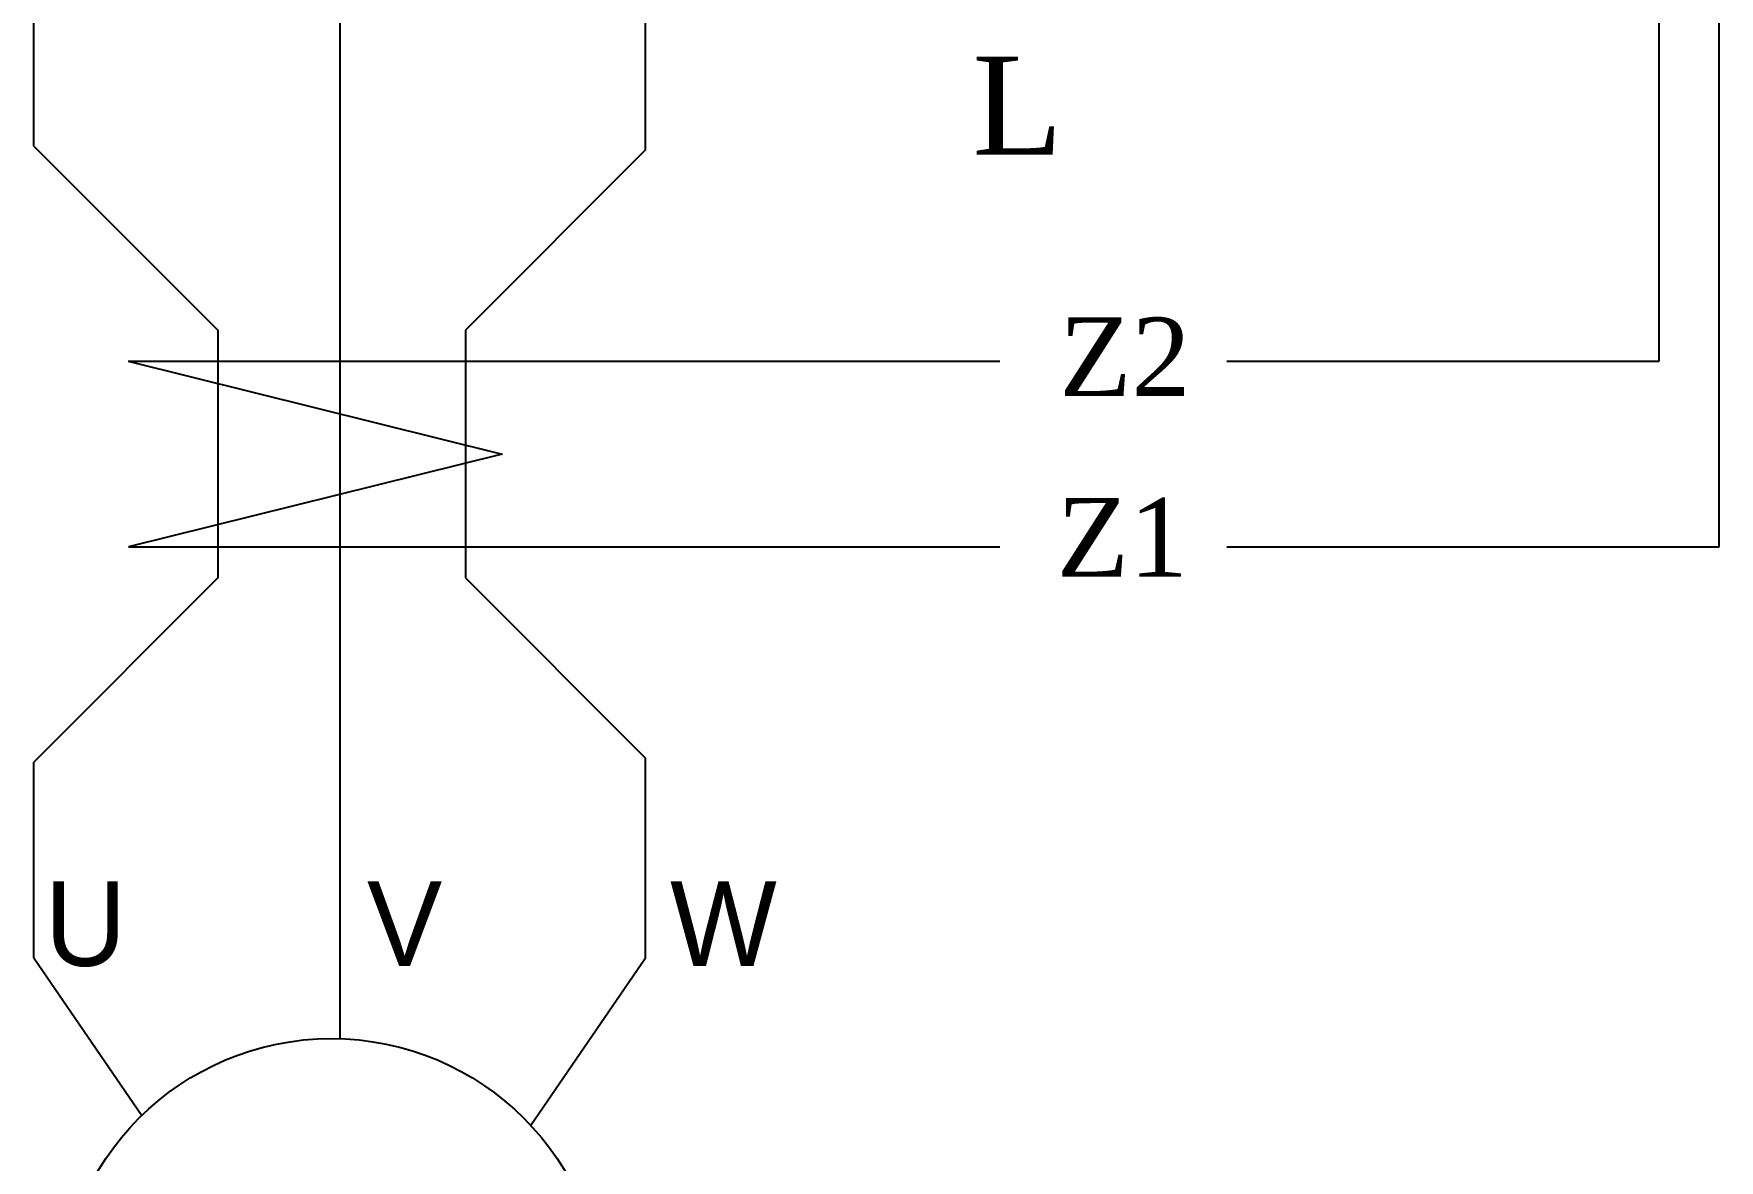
# Model space of a CAD drawing. Header units: millimetres. Extents: x 19 to 859, y 22 to 702.
# Drawn here: x 642.32 to 684.34, y 393.46 to 421.53 of the extents above; entities that cross this region are included whole.
import ezdxf

# ---------------------------------------------------------------- set-up
doc = ezdxf.new("R2010")
doc.units = ezdxf.units.MM
doc.layers.add('4', color=133, linetype='Continuous')
doc.layers.add('ASHADE', color=7, linetype='Continuous')
doc.styles.add('ghs', font='NGULIM.TTF')
doc.styles.add('HCM', font='batang.ttc')

msp = doc.modelspace()

# ---------------------------------------------------------------- linework, layer by layer
at = {"layer": '4', "color": 0, "linetype": 'ByBlock', "lineweight": 25}
for p, q in [((642.322, 418.731), (646.91, 414.148)), ((657.578, 418.636), (653.09, 414.148)), ((646.91, 414.148), (646.91, 407.97)), ((653.09, 414.148), (653.09, 407.97)), ((644.68, 413.376), (654.004, 411.056)), ((654.004, 411.056), (644.686, 408.742)), ((646.91, 407.97), (642.322, 403.382)), ((653.09, 407.97), (657.578, 403.478))]:
    msp.add_line(p, q, dxfattribs=at)
at = {"layer": 'ASHADE', "color": 0, "linetype": 'ByBlock', "lineweight": 25}
for p, q in [((642.322, 418.731), (642.322, 466.86)), ((657.578, 418.636), (657.578, 466.859)), ((644.68, 413.376), (666.409, 413.376)), ((644.686, 408.742), (666.409, 408.742)), ((657.578, 398.495), (657.578, 403.478)), ((642.322, 398.505), (642.322, 403.382))]:
    msp.add_line(p, q, dxfattribs=at)
at = {"layer": 'ASHADE', "color": 0, "linetype": 'ByBlock', "lineweight": 25, "ltscale": 2}
for p, q in [((649.953, 466.849), (649.953, 396.486)), ((642.322, 398.505), (645.018, 394.572)), ((657.578, 398.495), (654.717, 394.322))]:
    msp.add_line(p, q, dxfattribs=at)
at = {"layer": 'ASHADE', "color": 5}
for p, q in [((682.845, 413.376), (682.845, 434.148)), ((684.345, 408.742), (684.345, 434.148)), ((672.065, 413.376), (682.845, 413.376)), ((672.071, 408.742), (684.345, 408.742))]:
    msp.add_line(p, q, dxfattribs=at)
at = {"layer": 'ASHADE', "color": 0, "linetype": 'ByBlock', "lineweight": 25, "ltscale": 2}
msp.add_circle((649.745, 389.703), 6.786, dxfattribs=at)

# ---------------------------------------------------------------- texts
at = {"layer": 'ASHADE', "color": 0, "linetype": 'ByBlock', "lineweight": 25, "style": 'HCM'}
for s, height, p in [('L', 2.442, (665.726, 418.521)), ('L', 2.442, (665.726, 418.521)), ('Z2', 1.9534, (667.889, 412.507)), ('Z1', 1.9534, (667.824, 408.005))]:
    msp.add_text(s, height=height, dxfattribs=at).set_placement(p)
at = {"layer": 'ASHADE', "color": 0, "linetype": 'ByBlock', "lineweight": 25, "ltscale": 2, "style": 'ghs'}
for s, p in [('U', (642.596, 398.301)), ('V', (650.628, 398.301)), ('W', (658.186, 398.301))]:
    msp.add_text(s, height=2.109, dxfattribs=at).set_placement(p)

doc.saveas('drawing.dxf')
